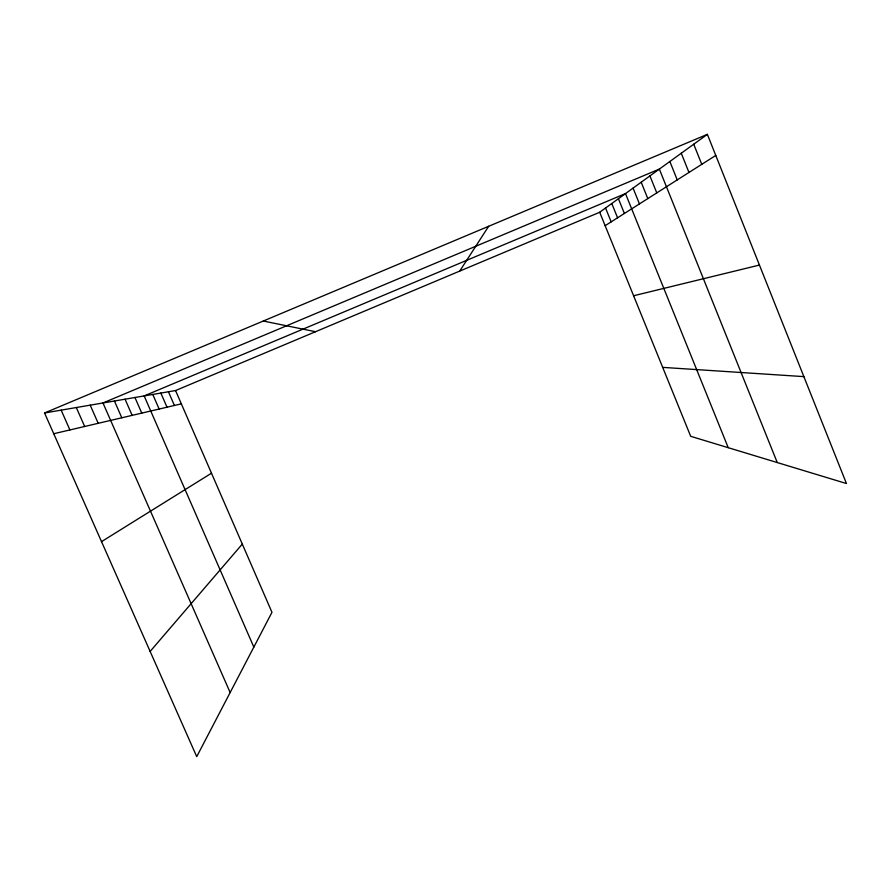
<?xml version="1.0" encoding="UTF-8"?>
<svg xmlns="http://www.w3.org/2000/svg" width="891" height="891" viewBox="0 0 891 891"><rect width="100%" height="100%" fill="white"/><g stroke="black" fill="none" stroke-linecap="round" stroke-linejoin="round"><path stroke-width="1.34" d="M459.723 271.087L488.647 226.292M150.134 651.421L242.307 544.078M599.688 212.258L707.376 134.352L846.45 483.535L690.692 436.312L599.688 212.258L175.56 390.548L44.55 412.978L196.733 756.648L271.967 612.317L175.56 390.548M605.145 225.69L715.774 155.435M101.529 541.639L211.49 473.199M44.55 412.978L707.376 134.352M633.601 295.756L759.444 265.072M53.738 433.728L181.341 403.846M662.692 367.37L803.871 376.626M263.279 321.027L315.525 331.708M76.314 407.532L84.667 426.488M61.156 410.127L69.91 429.941M230.156 692.541L102.977 402.966L659.351 169.09L777.253 462.552M90.203 405.16L98.199 423.314M134.942 397.497L141.769 413.112M125.063 399.19L132.146 415.373M114.438 401.006L121.8 417.79M168.432 391.762L174.402 405.472M160.848 393.065L167.018 407.198M152.784 394.446L159.144 409.047M253.835 647.1L144.164 395.916L625.493 193.581L728.225 447.683M605.546 208.015L611.17 221.87M633.078 188.101L639.448 203.905M618.41 198.704L624.391 213.472M611.783 203.504L617.574 217.805M649.929 175.906L656.778 192.913M641.197 182.221L647.802 198.604M681.27 153.241L688.966 172.464M669.854 161.494L677.238 179.915M693.721 144.219L701.763 164.334"/></g></svg>
